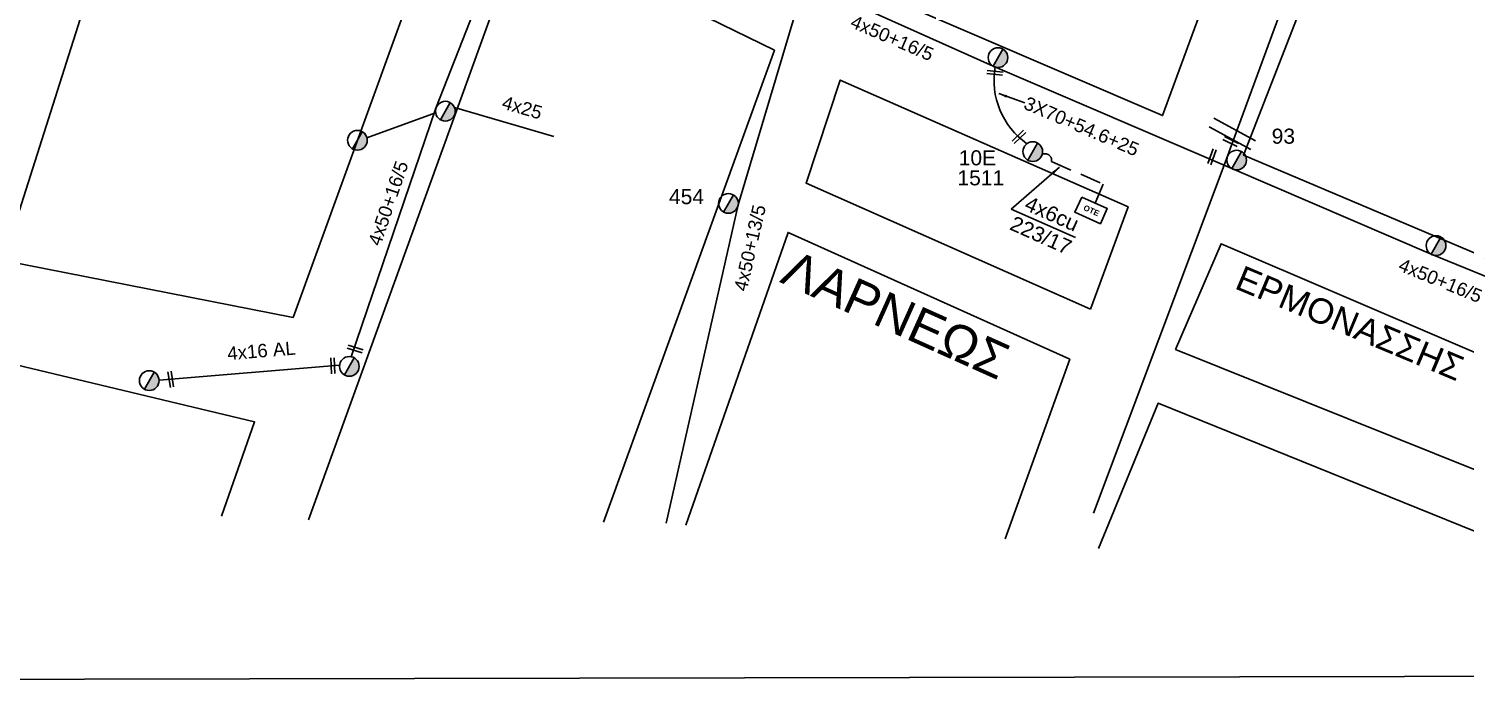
# Model space of a CAD drawing. Header units: millimetres. Extents: x 1421 to 7547, y 822 to 1863.
# Drawn here: x 6415.1 to 6587, y 822.2 to 902 of the extents above; entities that cross this region are included whole.
import ezdxf
from ezdxf.enums import TextEntityAlignment as Align

# ---------------------------------------------------------------- set-up
doc = ezdxf.new("R2010")
doc.units = ezdxf.units.MM
doc.linetypes.add('DASHED', pattern=[19.05, 12.7, -6.35])
doc.layers.get('0').update_dxf_attribs({"lineweight": 30})
for name, color, linetype, lineweight in [('4x50+13_5', 7, 'Continuous', 30), ('4x50+16_5', 7, 'Continuous', 30), ('Pillar OTE', 7, 'Continuous', 30), ('TEXT_ΚΑΛΩΔΙΩΝ', 7, 'Continuous', 30), ('Άγνωστο εναέριο καλώδιο', 7, 'Continuous', 30), ('Γυμνά εναέρια ΧΤ (3Φ)   4x16AL', 7, 'Continuous', 30), ('Εναέρια παροχή ΧΤ 4x25', 7, 'SYN_LINE', 30), ('Μηχανική τομή', 7, 'Continuous', 30), ('Στύλος ΦΜ', 7, 'Continuous', 30), ('Στύλος ΦΜ @ 1', 7, 'Continuous', 30), ('Συνεστραμμένα ΧΤ   3x70+54.6+25 AL', 7, 'SYN_LINE', 30), ('Τομή', 7, 'Continuous', 30), ('Υπόβαθρο ΔΕΗ', 7, 'Continuous', 30), ('Υπόγεια Καλώδια Δικτύου ΧΤ  4x6', 7, 'DASHED', 30)]:
    doc.layers.add(name, color=color, linetype=linetype, lineweight=lineweight)
doc.layers.add('Υπόγεια καλώδια Παροχών ΧΤ   4x50AL', color=7, linetype='DASHED')
doc.styles.add('arial', font='arial.ttf')
doc.styles.get("Standard").update_dxf_attribs({"font": 'arial.ttf'})
doc.linetypes.add('SYN_LINE', pattern='A,0.5,-0.0001,["/\\/\\/\\/",Standard,S=0.1,R=0,X=0,Y=-0.05],-0.25', length=0.7501)
doc.dimstyles.new('ISO-25', dxfattribs={"dimtxt": 2.5, "dimasz": 2.5, "dimexe": 1.25, "dimexo": 0.625, "dimtad": 1, "dimtxsty": 'Standard', "dimcen": 2.5, "dimadec": 0, "dimazin": 0, "dimtfac": 1, "dimtmove": 0, "dimatfit": 3, "dimfxl": 1, "dimarcsym": 0})

# ---------------------------------------------------------------- blocks, each defined once
blk = doc.blocks.new('ΥΠΑΡΧΩΝ ΤΣΙΜΕΝΤΕΝΙΟΣ ΣΤΥΛΟΣ')
at = {"layer": 'Στύλος ΦΜ'}
blk.add_hatch(color=7, dxfattribs=at).paths.add_polyline_path([(-1.29, -2.28, 0.574793), (2.62, 0, 0.268822), (1.3, 2.27)])
at = {"layer": 'Στύλος ΦΜ', "color": 7}
blk.add_line((-1.29, -2.28), (1.3, 2.27), dxfattribs=at)
blk.add_circle((0, 0), 2.62, dxfattribs=at)
at = {"layer": 'Στύλος ΦΜ', "flags": 4}
for tag, p in [('ΑΡΙΘΜΟΣ', (-4.68, 8.05)), ('ΤΥΠΟΣ', (-4.91, 3.03))]:
    blk.add_attdef(tag, p, '', height=4, dxfattribs=at)
blk = doc.blocks.new('ΤΟΜΗ')
at = {"layer": 'Τομή', "lineweight": -3, "ltscale": 40}
for p, q in [((-11.37, 1.1), (11.37, 1.1)), ((11.37, -3.57), (-11.37, -3.57))]:
    blk.add_line(p, q, dxfattribs=at)
blk = doc.blocks.new('ΜΗΧΑΝΙΚΗ ΤΟΜΗ')
at = {"layer": 'Μηχανική τομή', "lineweight": -3, "ltscale": 40}
for p, q in [((-3.78, 1.15), (3.8, 1.15)), ((3.8, -0.4), (-3.78, -0.4))]:
    blk.add_line(p, q, dxfattribs=at)
blk = doc.blocks.new('PILLAR ΟΤΕ')
at = {"layer": 'Pillar OTE', "ltscale": 40}
blk.add_lwpolyline([(-3.31, 2.02), (3.39, 2.02), (3.39, -1.99), (-3.31, -1.99)], close=True, dxfattribs=at)
at = {"layer": 'Pillar OTE', "insert": (-1.81, 0.71), "char_height": 1.3575, "width": 109.961, "attachment_point": 1}
blk.add_mtext('{\\fArial|b1|i0|c161|p34;OTE}', dxfattribs=at)

msp = doc.modelspace()

# ---------------------------------------------------------------- linework, layer by layer
at = {"linetype": 'Continuous', "lineweight": -3, "ltscale": 0.2}
msp.add_lwpolyline([(5474.15, 1851.64), (7546.99, 1855.83), (7546.99, 826.44), (5474.15, 822.25)], close=True, dxfattribs=at)
at = {"layer": '4x50+13_5', "color": 133, "lineweight": -3, "ltscale": 0.2}
msp.add_lwpolyline([(6558.1, 885.65), (6567.35, 910.86), (6575.15, 931.37), (6584.61, 955.58), (6590.66, 972.03), (6593.66, 980.29)], dxfattribs=at)
at = {"layer": '4x50+13_5', "color": 30, "lineweight": -3, "ltscale": 0.2}
msp.add_lwpolyline([(6491.36, 842.85), (6499.96, 880.92), (6507.59, 906.47)], dxfattribs=at)
at = {"layer": '4x50+16_5', "color": 2, "lineweight": -3, "ltscale": 0.2}
msp.add_lwpolyline([(6453.66, 862.75), (6463.8, 892.47), (6475.14, 921.42)], dxfattribs=at)
at = {"layer": '4x50+16_5', "color": 6, "lineweight": -3, "ltscale": 0.2}
msp.add_lwpolyline([(6603.21, 866.73), (6582.89, 875.02), (6559.03, 885.25), (6530.47, 897.51), (6509.26, 907.05)], dxfattribs=at)
at = {"layer": 'Άγνωστο εναέριο καλώδιο', "color": 2, "linetype": 'SYN_LINE', "lineweight": -3, "ltscale": 10}
msp.add_lwpolyline([(6455.53, 888.95), (6463.76, 891.92)], dxfattribs=at)
at = {"layer": 'Άγνωστο εναέριο καλώδιο', "color": 6, "lineweight": -3, "ltscale": 0.2}
msp.add_lwpolyline([(6558.1, 885.65), (6542.48, 844.05)], dxfattribs=at)
at = {"layer": 'Γυμνά εναέρια ΧΤ (3Φ)   4x16AL', "color": 2, "lineweight": -3, "ltscale": 0.2}
msp.add_lwpolyline([(6430.66, 859.94), (6452.26, 861.73)], dxfattribs=at)
at = {"layer": 'Εναέρια παροχή ΧΤ 4x25', "color": 2, "linetype": 'SYN_LINE', "lineweight": -3, "ltscale": 10}
msp.add_lwpolyline([(6466.02, 892.56), (6477.89, 889.09)], dxfattribs=at)
at = {"layer": 'Συνεστραμμένα ΧΤ   3x70+54.6+25 AL', "color": 6, "linetype": 'SYN_LINE', "lineweight": -2, "ltscale": 8}
msp.add_arc((6539.9, 895.84), 9.33, 170.3203, 234.685, dxfattribs=at)
at = {"layer": 'Υπόβαθρο ΔΕΗ', "lineweight": -3, "ltscale": 0.2}
for points in [[(6545.85, 984.49), (6580.85, 973.51), (6550.74, 891.59), (6515.89, 906.58), (6545.85, 984.49)], [(6597.38, 871.23), (6628.25, 959.47), (6592.81, 969.97), (6560.44, 886.84), (6597.38, 871.23)], [(6438.13, 843.66), (6442.09, 854.95), (6399.68, 865.09), (6417.21, 928.02), (6335.7, 947.19), (6301.15, 843.88)], [(6483.83, 842.96), (6504.29, 899.41), (6474.2, 914.15), (6448.54, 843.22)], [(6542.12, 868.45), (6546.62, 880.69), (6512.17, 895.85), (6508.09, 883.51), (6542.12, 868.45)], [(6532.63, 880.38), (6540.31, 877)], [(6531.9, 840.94), (6539.63, 862.45), (6505.93, 877.61), (6493.69, 842.6)], [(6552.31, 863.61), (6557.75, 876.27), (6629.13, 845.71), (6624.79, 834.48), (6552.31, 863.61)], [(6600.19, 836.99), (6550.22, 857.2), (6543.07, 839.81)]]:
    msp.add_lwpolyline(points, dxfattribs=at)
msp.add_lwpolyline([(6412.04, 874.26), (6446.7, 867.44), (6464.66, 916.89), (6428.48, 926.03)], close=True, dxfattribs=at)
at = {"layer": 'Υπόγεια Καλώδια Δικτύου ΧΤ  4x6', "color": 6, "linetype": 'DASHED', "lineweight": -2, "ltscale": 0.2}
msp.add_lwpolyline([(6536.34, 886.95, -0.615954), (6537.46, 886.1), (6543.65, 883.38), (6542.66, 881.13)], format="xyb", dxfattribs=at)

# ---------------------------------------------------------------- block references
at = {"layer": 'Pillar OTE', "lineweight": -3, "xscale": 0.4999999999999999, "yscale": 0.4999999999999999, "zscale": 0.4999999999999999, "rotation": 335.7761651582944}
msp.add_blockref('PILLAR ΟΤΕ', (6542.16, 880.25), dxfattribs=at)
at = {"layer": 'Μηχανική τομή', "lineweight": -3}
for p, xscale, yscale, zscale, rotation in [((6530.7, 896.8), 0.2499999999999189, 0.2499999999999189, 0.2499999999999189, 173.770193381622), ((6533.49, 889.11), 0.2499999999999189, 0.2499999999999189, 0.2499999999999189, 223.4292570041789), ((6558.95, 888.58), 0.2499999999999189, 0.2499999999999189, 0.2499999999999189, 154.0982187643099), ((6556.75, 886.64), 0.249999999999919, 0.249999999999919, 0.249999999999919, 69.6555069235874), ((6454.09, 863.59), 0.2499999999999189, 0.2499999999999189, 0.2499999999999189, 342.6962428308093), ((6451.55, 861.66), 0.2499999999999189, 0.2499999999999189, 0.2499999999999189, 92.61719511734672), ((6432.15, 860.06), 0.2499999999999189, 0.2499999999999189, 0.2499999999999189, 99.0596851664881)]:
    msp.add_blockref('ΜΗΧΑΝΙΚΗ ΤΟΜΗ', p, dxfattribs=dict(at, xscale=xscale, yscale=yscale, zscale=zscale, rotation=rotation))
at = {"layer": 'Στύλος ΦΜ @ 1', "lineweight": -3, "ltscale": 40, "xscale": 0.4499999999998181, "yscale": 0.4499999999998181, "zscale": 0.4499999999998181}
for p in [(6531.05, 898.53), (6464.92, 892.12), (6454.4, 888.64), (6583.47, 876.04), (6453.43, 861.59), (6429.48, 859.89)]:
    msp.add_blockref('ΥΠΑΡΧΩΝ ΤΣΙΜΕΝΤΕΝΙΟΣ ΣΤΥΛΟΣ', p, dxfattribs=at)
at = {"layer": 'Στύλος ΦΜ @ 1', "lineweight": -3, "ltscale": 40}
ref = msp.add_blockref('ΥΠΑΡΧΩΝ ΤΣΙΜΕΝΤΕΝΙΟΣ ΣΤΥΛΟΣ', (6559.61, 886.27), dxfattribs=dict(at, xscale=0.4499999999998181, yscale=0.4499999999998181, zscale=0.4499999999998181))
ref.add_attrib('ΤΥΠΟΣ', '93', (6563.8, 888.23), dxfattribs={"layer": 'Στύλος ΦΜ', "height": 1.8, "flags": 4})
ref = msp.add_blockref('ΥΠΑΡΧΩΝ ΤΣΙΜΕΝΤΕΝΙΟΣ ΣΤΥΛΟΣ', (6535.21, 887.28), dxfattribs=dict(at, xscale=0.4499999999998181, yscale=0.4499999999998181, zscale=0.4499999999998181))
ref.add_attrib('ΤΥΠΟΣ', '1511', (6526.2, 883.25), dxfattribs={"layer": 'Στύλος ΦΜ', "height": 1.8, "flags": 4})
ref.add_attrib('ΑΡΙΘΜΟΣ', '10Ε', (6526.35, 885.64), dxfattribs={"layer": 'Στύλος ΦΜ', "height": 1.8, "flags": 4})
ref = msp.add_blockref('ΥΠΑΡΧΩΝ ΤΣΙΜΕΝΤΕΝΙΟΣ ΣΤΥΛΟΣ', (6498.8, 881.08), dxfattribs=dict(at, xscale=0.4499999999998181, yscale=0.4499999999998181, zscale=0.4499999999998181))
ref.add_attrib('ΤΥΠΟΣ', '454', (6491.68, 881), dxfattribs={"layer": 'Στύλος ΦΜ', "height": 1.8, "flags": 4})
at = {"layer": 'Τομή', "lineweight": -3, "xscale": 0.2499999999998873, "yscale": 0.2499999999998873, "zscale": 0.2499999999998873, "rotation": 331.576016387673}
msp.add_blockref('ΤΟΜΗ', (6559.23, 889.68), dxfattribs=at)

# ---------------------------------------------------------------- texts
at = {"lineweight": -3, "ltscale": 40, "width": 51.144, "attachment_point": 1, "style": 'arial'}
for s, insert, char_height, rotation in [('{\\H1.083x;ΛΑΡΝΕΩΣ}', (6506.59, 875.66), 4, 335.8322), ('ΕΡΜΟΝΑΣΣΗΣ', (6560.39, 873.73), 3, 337.2988)]:
    msp.add_mtext(s, dxfattribs=dict(at, insert=insert, char_height=char_height, rotation=rotation))
at = {"layer": 'TEXT_ΚΑΛΩΔΙΩΝ', "lineweight": -3, "ltscale": 0.2}
for s, rotation, p in [('4x50+16/5', 336.7724, (6518.39, 900.88)), ('4x25', 343.7322, (6474.12, 892.56)), ('3Χ70+54.6+25', 336.7724, (6541.05, 890.31)), ('4x50+16/5', 71.1734, (6458.08, 881.11)), ('4x50+13/5', 77.2637, (6501.36, 875.77)), ('4x50+16/5', 337.8152, (6584, 871.87)), (' 4x16 AL', 4.7359, (6442.6, 863.44))]:
    msp.add_text(s, height=1.6, rotation=rotation, dxfattribs=at).set_placement(p, align=Align.MIDDLE_CENTER)
at = {"layer": 'Υπόγεια καλώδια Παροχών ΧΤ   4x50AL', "color": 7, "ltscale": 0.2, "char_height": 1.8, "attachment_point": 1, "rotation": 336}
for s, insert in [('4x6cu', (6534.81, 882.04)), ('223/17', (6533.05, 879.66))]:
    msp.add_mtext_dynamic_manual_height_columns(s, width=1.8, gutter_width=12.5, heights=[0.118], dxfattribs=dict(at, insert=insert))

# ---------------------------------------------------------------- leaders
at = {"layer": 'Υπόβαθρο ΔΕΗ', "lineweight": -3, "ltscale": 0.2}
for points in [[(6531.14, 894.22), (6534.28, 893.12)], [(6538.41, 885.42), (6532.63, 880.38)]]:
    msp.add_leader(points, dimstyle='ISO-25', override={"dimasz": 1, "dimtad": 0}, dxfattribs=at)

doc.saveas('drawing.dxf')
